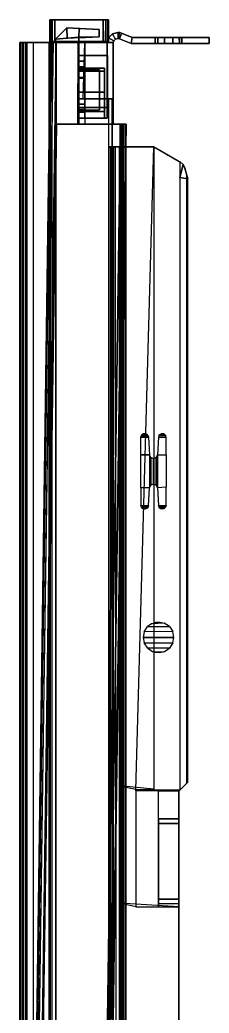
# Model space of a CAD drawing. Header units: inches. Extents: x 0 to 232, y 0 to 395.
# Drawn here: x 0 to 37.5, y 197.4 to 394.7 of the extents above; entities that cross this region are included whole.
import ezdxf

# ---------------------------------------------------------------- set-up
doc = ezdxf.new("R2010")
doc.units = ezdxf.units.IN
doc.header["$MEASUREMENT"] = 0
doc.layers.add('Layer1', color=4, linetype='CONTINUOUS')

msp = doc.modelspace()

# ---------------------------------------------------------------- linework, layer by layer
at = {"layer": 'Layer1'}
for p, q in [((11.5, 374, 327.95), (11.53, 390.2, 327.97)), ((11.5, 374, 192), (11.53, 390.2, 192.02)), ((11.53, 390.2, 327.97), (11.53, 390.2, 192.02)), ((11.53, 390.2, 327.97), (11.73, 390.2, 327.97)), ((11.53, 390.2, 192.02), (11.73, 390.2, 192.02)), ((11.5, 374, 327.95), (11.5, 374, 192)), ((11.5, 374, 327.95), (11.7, 374, 327.95)), ((11.5, 374, 192), (11.7, 374, 192))]:
    msp.add_line(p, q, dxfattribs=at)
for points in [[(17.06, 394.7, 327.8), (17.05, 394.7, 348.11), (16.55, 394.7, 348.24), (16.55, 394.7, 327.66)], [(17.05, 394.7, 348.11), (17.43, 394.7, 347.74), (17.44, 394.7, 328.17), (17.06, 394.7, 327.8)], [(17.06, 394.7, 327.8), (17.44, 394.7, 328.17), (17.43, 390.4, 328.15), (17.06, 390.4, 327.79)], [(6.05, 394.7, 347.57), (5.92, 394.7, 347.07), (5.92, 390.4, 347.07), (6.05, 390.4, 347.56)], [(5.92, 394.7, 328.83), (5.92, 390.4, 328.83), (5.92, 390.4, 347.07), (5.92, 394.7, 347.07)], [(5.92, 394.7, 328.83), (5.92, 390.4, 328.83), (5.92, 390.4, 347.07), (5.92, 394.7, 347.07)], [(5.92, 390.4, 328.83), (6.05, 390.4, 328.33), (6.05, 394.7, 328.34), (5.92, 394.7, 328.83)], [(6.05, 394.7, 347.57), (5.92, 394.7, 347.07), (5.92, 394.7, 328.83), (6.05, 394.7, 328.34)], [(6.41, 390.4, 347.93), (6.05, 390.4, 347.56), (6.05, 394.7, 347.57), (6.41, 394.7, 347.93)], [(6.05, 390.4, 328.33), (6.41, 390.4, 327.97), (6.41, 394.7, 327.97), (6.05, 394.7, 328.34)], [(6.41, 394.7, 327.97), (6.05, 394.7, 328.34), (6.05, 394.7, 347.57), (6.41, 394.7, 347.93)], [(6.9, 394.7, 348.07), (6.41, 394.7, 347.93), (6.41, 390.4, 347.93), (6.9, 390.4, 348.07)], [(6.41, 394.7, 327.97), (6.9, 394.7, 327.83), (6.9, 390.4, 327.83), (6.41, 390.4, 327.97)], [(6.41, 394.7, 347.93), (6.41, 394.7, 327.97), (6.9, 394.7, 327.83), (6.9, 394.7, 348.07)], [(16.55, 390.4, 348.24), (16.55, 394.7, 348.24), (6.9, 394.7, 348.07), (6.9, 390.4, 348.07)], [(16.55, 394.7, 327.66), (16.55, 390.4, 327.66), (6.9, 390.4, 327.83), (6.9, 394.7, 327.83)], [(16.55, 394.7, 348.24), (6.9, 394.7, 348.07), (6.9, 394.7, 327.83), (16.55, 394.7, 327.66)], [(11.7, 391.28, 186.2), (7.05, 390.86, 186.2), (9.29, 393.1, 186.2), (11.79, 392.97, 186.2)], [(7.05, 390.86, 186.2), (7.05, 390.86, 175.2), (9.29, 393.1, 175.2), (9.29, 393.1, 186.2)], [(9.37, 391.07, 175.2), (9.29, 393.1, 175.2), (7.05, 390.86, 175.2)], [(7.05, 390.86, 81.3), (9.29, 393.1, 81.3), (15.7, 392.77, 81.3), (15.72, 391.35, 81.3)], [(7.05, 390.86, 81.3), (7.05, 390.86, 70.3), (9.29, 393.1, 70.3), (9.29, 393.1, 81.3)], [(11.7, 391.28, 70.3), (11.79, 392.97, 70.3), (9.29, 393.1, 70.3), (7.05, 390.86, 70.29)], [(15.7, 392.77, 186.2), (9.29, 393.1, 186.2), (9.29, 393.1, 175.2), (15.7, 392.77, 175.2)], [(11.7, 391.28, 175.2), (11.79, 392.97, 175.2), (9.29, 393.1, 175.2), (9.37, 391.07, 175.2)], [(9.29, 393.1, 81.3), (9.29, 393.1, 70.3), (15.7, 392.77, 70.3), (15.7, 392.77, 81.3)], [(11.7, 391.28, 186.2), (11.79, 392.97, 186.2), (15.7, 392.77, 186.2), (15.7, 391.35, 186.2)], [(15.7, 392.77, 175.2), (15.7, 391.35, 175.2), (11.7, 391.28, 175.2), (11.79, 392.97, 175.2)], [(11.7, 391.28, 70.3), (11.79, 392.97, 70.3), (15.7, 392.77, 70.3), (15.72, 391.35, 70.3)], [(15.7, 391.35, 186.2), (15.7, 392.77, 186.2), (15.71, 392.76, 175.2), (15.7, 391.35, 175.2)], [(15.7, 392.77, 81.3), (15.72, 391.35, 81.3), (15.72, 391.35, 70.3), (15.7, 392.77, 70.3)], [(16.57, 390.4, 327.66), (17.06, 390.4, 327.79), (17.06, 394.7, 327.8), (16.55, 394.7, 327.66)], [(17.06, 390.4, 348.11), (16.55, 390.4, 348.24), (16.55, 394.7, 348.24), (17.05, 394.7, 348.11)], [(17.43, 394.7, 347.74), (17.05, 394.7, 348.11), (17.06, 390.4, 348.11), (17.43, 390.4, 347.75)], [(17.43, 390.4, 328.15), (17.57, 390.4, 328.66), (17.57, 394.7, 328.66), (17.44, 394.7, 328.17)], [(17.57, 394.7, 347.24), (17.43, 394.7, 347.74), (17.43, 390.4, 347.75), (17.57, 390.4, 347.24)], [(17.44, 394.7, 328.17), (17.57, 394.7, 328.66), (17.57, 394.7, 347.24), (17.43, 394.7, 347.74)], [(17.57, 390.4, 347.24), (17.57, 394.7, 347.24), (17.57, 394.7, 328.66), (17.57, 390.4, 328.66)], [(7.05, 390.2, 81.3), (6.99, 390.86, 81.3), (7.05, 390.86, 70.3), (7.05, 390.2, 70.3)], [(7.05, 390.2, 186.2), (7.05, 390.86, 186.2), (11.7, 391.28, 186.2), (11.7, 390.2, 186.2)], [(11.7, 390.2, 175.2), (11.7, 391.28, 175.2), (7.05, 390.86, 175.2), (7.05, 390.2, 175.2)], [(11.7, 391.28, 81.3), (7.05, 390.86, 81.3), (7.05, 390.2, 81.3), (11.7, 390.21, 81.22)], [(7.05, 390.2, 70.3), (11.7, 390.2, 70.3), (11.7, 391.28, 70.3), (7.05, 390.86, 70.3)], [(7.05, 390.86, 186.2), (7.05, 390.2, 186.2), (7.05, 390.2, 175.2), (7.05, 390.86, 175.2)], [(11.7, 391.28, 186.2), (15.7, 391.35, 186.2), (15.7, 391.35, 175.2), (11.7, 391.28, 175.2)], [(11.7, 391.12, 81.3), (15.7, 391.35, 81.3), (15.72, 391.35, 70.3), (11.7, 391.28, 70.3)], [(11.7, 391.28, 175.2), (11.7, 374, 175.2), (11.7, 374, 186.2), (11.7, 391.28, 186.2)], [(11.7, 391.28, 81.3), (11.7, 374, 79.95), (11.7, 374, 70.3), (11.7, 391.28, 70.3)], [(17.58, 391.15, 190), (17.3, 390.2, 190), (17.3, 390.19, 36.05), (17.58, 391.16, 36.05)], [(17.58, 391.15, 345.95), (17.3, 390.2, 345.95), (17.3, 390.19, 192), (17.58, 391.16, 192)], [(17.58, 391.15, 190), (17.3, 390.2, 190), (18.5, 390.2, 190), (18.62, 390.55, 190)], [(17.58, 391.15, 345.95), (17.3, 390.2, 345.95), (18.5, 390.2, 345.95), (18.62, 390.55, 345.95)], [(18.35, 391.92, 190), (17.58, 391.15, 190), (18.62, 390.55, 190), (18.95, 390.88, 190)], [(18.35, 391.92, 36.05), (17.58, 391.16, 36.05), (17.58, 391.15, 190), (18.35, 391.92, 190)], [(18.35, 391.92, 345.95), (17.58, 391.15, 345.95), (18.62, 390.55, 345.95), (18.95, 390.88, 345.95)], [(18.35, 391.92, 192), (17.58, 391.16, 192), (17.58, 391.15, 345.95), (18.35, 391.92, 345.95)], [(19.4, 391, 190), (18.95, 390.88, 190), (18.35, 391.92, 190), (19.4, 392.2, 190)], [(19.4, 392.2, 190), (18.35, 391.92, 190), (18.35, 391.92, 36.05), (19.4, 392.2, 36.05)], [(19.4, 391, 345.95), (18.95, 390.88, 345.95), (18.35, 391.92, 345.95), (19.4, 392.2, 345.95)], [(19.4, 392.2, 345.95), (18.35, 391.92, 345.95), (18.35, 391.92, 192), (19.4, 392.2, 192)], [(18.95, 390.88, 36.05), (18.62, 390.55, 36.05), (18.62, 390.55, 190), (18.95, 390.88, 190)], [(18.95, 390.88, 192), (18.62, 390.55, 192), (18.62, 390.55, 345.95), (18.95, 390.88, 345.95)], [(19.4, 391, 190), (18.95, 390.88, 190), (18.95, 390.88, 36.05), (19.4, 391, 36.05)], [(19.4, 391, 345.95), (18.95, 390.88, 345.95), (18.95, 390.88, 192), (19.4, 391, 192)], [(19.8, 392.16, 190), (19.4, 392.2, 190), (19.4, 391, 190), (19.57, 390.98, 190)], [(19.8, 392.16, 36.05), (19.4, 392.2, 36.05), (19.4, 392.2, 190), (19.8, 392.16, 190)], [(19.8, 392.16, 345.95), (19.4, 392.2, 345.95), (19.4, 391, 345.95), (19.57, 390.98, 345.95)], [(19.8, 392.16, 192), (19.4, 392.2, 192), (19.4, 392.2, 345.95), (19.8, 392.16, 345.95)], [(19.4, 391, 190), (19.4, 391, 36.05), (19.57, 390.98, 36.05), (19.57, 390.98, 190)], [(19.4, 391, 345.95), (19.4, 391, 192), (19.57, 390.98, 192), (19.57, 390.98, 345.95)], [(19.74, 390.93, 190), (19.57, 390.98, 190), (19.8, 392.16, 190), (20.19, 392.05, 190)], [(19.74, 390.93, 345.95), (19.57, 390.98, 345.95), (19.8, 392.16, 345.95), (20.19, 392.05, 345.95)], [(19.74, 390.93, 36.05), (19.57, 390.98, 36.05), (19.57, 390.98, 190), (19.74, 390.93, 190)], [(19.74, 390.93, 192), (19.57, 390.98, 192), (19.57, 390.98, 345.95), (19.74, 390.93, 345.95)], [(22.28, 391.2, 190), (20.19, 392.05, 190), (19.74, 390.93, 190), (22.05, 390, 190)], [(19.74, 390.93, 36.05), (20.19, 392.05, 36.05), (22.28, 391.2, 36.05), (22.05, 390, 36.05)], [(22.28, 391.2, 345.95), (20.19, 392.05, 345.95), (19.74, 390.93, 345.95), (22.05, 390, 345.95)], [(19.74, 390.93, 192), (20.19, 392.05, 192), (22.28, 391.2, 192), (22.05, 390, 192)], [(19.74, 390.93, 36.05), (22.05, 390, 36.05), (22.05, 390, 190), (19.74, 390.93, 190)], [(20.19, 392.05, 190), (19.8, 392.16, 190), (19.8, 392.16, 36.05), (20.19, 392.05, 36.05)], [(20.19, 392.05, 345.95), (19.8, 392.16, 345.95), (19.8, 392.16, 192), (20.19, 392.05, 192)], [(20.19, 392.05, 190), (22.28, 391.2, 190), (22.28, 391.2, 36.05), (20.19, 392.05, 36.05)], [(22.28, 391.2, 345.95), (20.19, 392.05, 345.95), (20.19, 392.05, 192), (22.29, 391.2, 192)], [(22.28, 391.2, 36.05), (22.05, 390, 36.05), (37.54, 390, 36.05), (37.54, 391.2, 36.05)], [(22.28, 391.2, 190), (22.05, 390, 190), (37.54, 390, 190), (37.54, 391.2, 190)], [(22.28, 391.2, 192), (22.05, 390, 192), (37.54, 390, 192), (37.54, 391.2, 192)], [(22.28, 391.2, 345.95), (22.05, 390, 345.95), (37.54, 390, 345.95), (37.54, 391.2, 345.95)], [(37.54, 391.2, 190), (22.28, 391.2, 190), (22.28, 391.2, 36.05), (37.54, 391.2, 36.05)], [(37.54, 391.2, 345.95), (22.28, 391.2, 345.95), (22.28, 391.2, 192), (37.54, 391.2, 192)], [(27.35, 391.2, 51.35), (26.85, 391.2, 52.9), (26.85, 390, 52.9), (27.37, 390.04, 51.33)], [(26.85, 391.2, 52.9), (26.85, 391.2, 55.1), (26.85, 390, 55.1), (26.85, 390, 52.9)], [(26.85, 391.2, 55.1), (27.36, 391.2, 56.67), (27.36, 390, 56.66), (26.85, 390, 55.1)], [(27.35, 391.2, 83.35), (26.85, 391.2, 84.9), (26.85, 390, 84.9), (27.37, 390.04, 83.33)], [(26.85, 391.2, 84.9), (26.85, 391.2, 87.1), (26.85, 390, 87.1), (26.85, 390, 84.9)], [(26.85, 391.2, 87.1), (27.36, 391.2, 88.67), (27.36, 390, 88.66), (26.85, 390, 87.1)], [(27.35, 391.2, 147.35), (26.85, 391.2, 148.9), (26.85, 390, 148.9), (27.37, 390.04, 147.33)], [(26.85, 391.2, 148.9), (26.85, 391.2, 151.1), (26.85, 390, 151.1), (26.85, 390, 148.9)], [(26.85, 391.2, 151.1), (27.36, 391.2, 152.67), (27.36, 390, 152.66), (26.85, 390, 151.1)], [(27.35, 391.2, 179.35), (26.85, 391.2, 180.9), (26.85, 390, 180.9), (27.37, 390.04, 179.33)], [(26.85, 391.2, 180.9), (26.85, 391.2, 183.1), (26.85, 390, 183.1), (26.85, 390, 180.9)], [(26.85, 391.2, 183.1), (27.36, 391.2, 184.67), (27.36, 390, 184.66), (26.85, 390, 183.1)], [(27.35, 391.2, 207.3), (26.85, 391.2, 208.85), (26.85, 390, 208.85), (27.37, 390.04, 207.28)], [(26.85, 391.2, 208.85), (26.85, 391.2, 211.05), (26.85, 390, 211.05), (26.85, 390, 208.85)], [(26.85, 391.2, 211.05), (27.36, 391.2, 212.62), (27.36, 390, 212.61), (26.85, 390, 211.05)], [(27.35, 391.2, 239.3), (26.85, 391.2, 240.85), (26.85, 390, 240.85), (27.37, 390.04, 239.28)], [(26.85, 391.2, 240.85), (26.85, 391.2, 243.05), (26.85, 390, 243.05), (26.85, 390, 240.85)], [(26.85, 391.2, 243.05), (27.36, 391.2, 244.62), (27.36, 390, 244.61), (26.85, 390, 243.05)], [(27.35, 391.2, 303.3), (26.85, 391.2, 304.85), (26.85, 390, 304.85), (27.37, 390.04, 303.28)], [(26.85, 391.2, 304.85), (26.85, 391.2, 307.05), (26.85, 390, 307.05), (26.85, 390, 304.85)], [(26.85, 391.2, 307.05), (27.36, 391.2, 308.62), (27.36, 390, 308.61), (26.85, 390, 307.05)], [(27.35, 391.2, 335.3), (26.85, 391.2, 336.85), (26.85, 390, 336.85), (27.37, 390.04, 335.28)], [(26.85, 391.2, 336.85), (26.85, 391.2, 339.05), (26.85, 390, 339.05), (26.85, 390, 336.85)], [(26.85, 391.2, 339.05), (27.36, 391.2, 340.62), (27.36, 390, 340.61), (26.85, 390, 339.05)], [(28.68, 391.2, 50.38), (27.35, 391.2, 51.35), (27.37, 390, 51.33), (28.69, 390, 50.38)], [(28.68, 391.2, 82.38), (27.35, 391.2, 83.35), (27.37, 390, 83.33), (28.69, 390, 82.38)], [(28.68, 391.2, 146.38), (27.35, 391.2, 147.35), (27.37, 390, 147.33), (28.69, 390, 146.38)], [(28.68, 391.2, 178.38), (27.35, 391.2, 179.35), (27.37, 390, 179.33), (28.69, 390, 178.38)], [(28.68, 391.2, 206.33), (27.35, 391.2, 207.3), (27.37, 390, 207.28), (28.69, 390, 206.33)], [(28.68, 391.2, 238.33), (27.35, 391.2, 239.3), (27.37, 390, 239.28), (28.69, 390, 238.33)], [(28.68, 391.2, 302.33), (27.35, 391.2, 303.3), (27.37, 390, 303.28), (28.69, 390, 302.33)], [(28.68, 391.2, 334.33), (27.35, 391.2, 335.3), (27.37, 390, 335.28), (28.69, 390, 334.33)], [(27.36, 390.01, 56.66), (28.67, 390, 57.62), (28.68, 391.2, 57.62), (27.36, 391.2, 56.67)], [(27.36, 390.01, 88.66), (28.67, 390, 89.62), (28.68, 391.2, 89.62), (27.36, 391.2, 88.67)], [(27.36, 390.01, 152.66), (28.67, 390, 153.62), (28.68, 391.2, 153.62), (27.36, 391.2, 152.67)], [(27.36, 390.01, 184.66), (28.67, 390, 185.62), (28.68, 391.2, 185.62), (27.36, 391.2, 184.67)], [(27.36, 390.01, 212.61), (28.67, 390, 213.57), (28.68, 391.2, 213.57), (27.36, 391.2, 212.62)], [(27.36, 390.01, 244.61), (28.67, 390, 245.57), (28.68, 391.2, 245.57), (27.36, 391.2, 244.62)], [(27.36, 390.01, 308.61), (28.67, 390, 309.57), (28.68, 391.2, 309.57), (27.36, 391.2, 308.62)], [(27.36, 390.01, 340.61), (28.67, 390, 341.57), (28.68, 391.2, 341.57), (27.36, 391.2, 340.62)], [(28.67, 390, 57.62), (30.32, 390, 57.62), (30.33, 391.2, 57.62), (28.68, 391.2, 57.62)], [(28.67, 390, 89.62), (30.32, 390, 89.62), (30.33, 391.2, 89.62), (28.68, 391.2, 89.62)], [(28.67, 390, 153.62), (30.32, 390, 153.62), (30.33, 391.2, 153.62), (28.68, 391.2, 153.62)], [(28.67, 390, 185.62), (30.32, 390, 185.62), (30.33, 391.2, 185.62), (28.68, 391.2, 185.62)], [(28.67, 390, 213.57), (30.32, 390, 213.57), (30.33, 391.2, 213.57), (28.68, 391.2, 213.57)], [(28.67, 390, 245.57), (30.32, 390, 245.57), (30.33, 391.2, 245.57), (28.68, 391.2, 245.57)], [(28.67, 390, 309.57), (30.32, 390, 309.57), (30.33, 391.2, 309.57), (28.68, 391.2, 309.57)], [(28.67, 390, 341.57), (30.32, 390, 341.57), (30.33, 391.2, 341.57), (28.68, 391.2, 341.57)], [(28.68, 391.2, 50.38), (28.69, 390, 50.38), (30.32, 390, 50.38), (30.31, 391.2, 50.38)], [(28.68, 391.2, 82.38), (28.69, 390, 82.38), (30.32, 390, 82.38), (30.31, 391.2, 82.38)], [(28.68, 391.2, 146.38), (28.69, 390, 146.38), (30.32, 390, 146.38), (30.31, 391.2, 146.38)], [(28.68, 391.2, 178.38), (28.69, 390, 178.38), (30.32, 390, 178.38), (30.31, 391.2, 178.38)], [(28.68, 391.2, 206.33), (28.69, 390, 206.33), (30.32, 390, 206.33), (30.31, 391.2, 206.33)], [(28.68, 391.2, 238.33), (28.69, 390, 238.33), (30.32, 390, 238.33), (30.31, 391.2, 238.33)], [(28.68, 391.2, 302.33), (28.69, 390, 302.33), (30.32, 390, 302.33), (30.31, 391.2, 302.33)], [(28.68, 391.2, 334.33), (28.69, 390, 334.33), (30.32, 390, 334.33), (30.31, 391.2, 334.33)], [(31.63, 391.2, 51.33), (30.31, 391.2, 50.38), (30.32, 390, 50.38), (31.64, 390, 51.33)], [(31.63, 391.2, 83.33), (30.31, 391.2, 82.38), (30.32, 390, 82.38), (31.64, 390, 83.33)], [(31.63, 391.2, 147.33), (30.31, 391.2, 146.38), (30.32, 390, 146.38), (31.64, 390, 147.33)], [(31.63, 391.2, 179.33), (30.31, 391.2, 178.38), (30.32, 390, 178.38), (31.64, 390, 179.33)], [(31.63, 391.2, 207.28), (30.31, 391.2, 206.33), (30.32, 390, 206.33), (31.64, 390, 207.28)], [(31.63, 391.2, 239.28), (30.31, 391.2, 238.33), (30.32, 390, 238.33), (31.64, 390, 239.28)], [(31.63, 391.2, 303.28), (30.31, 391.2, 302.33), (30.32, 390, 302.33), (31.64, 390, 303.28)], [(31.63, 391.2, 335.28), (30.31, 391.2, 334.33), (30.32, 390, 334.33), (31.64, 390, 335.28)], [(31.64, 391.2, 56.67), (30.33, 391.2, 57.62), (30.32, 390, 57.62), (31.65, 390, 56.65)], [(31.64, 391.2, 88.67), (30.33, 391.2, 89.62), (30.32, 390, 89.62), (31.65, 390, 88.65)], [(31.64, 391.2, 152.67), (30.33, 391.2, 153.62), (30.32, 390, 153.62), (31.65, 390, 152.65)], [(31.64, 391.2, 184.67), (30.33, 391.2, 185.62), (30.32, 390, 185.62), (31.65, 390, 184.65)], [(31.64, 391.2, 212.62), (30.33, 391.2, 213.57), (30.32, 390, 213.57), (31.65, 390, 212.6)], [(31.64, 391.2, 244.62), (30.33, 391.2, 245.57), (30.32, 390, 245.57), (31.65, 390, 244.6)], [(31.64, 391.2, 308.62), (30.33, 391.2, 309.57), (30.32, 390, 309.57), (31.65, 390, 308.6)], [(31.64, 391.2, 340.62), (30.33, 391.2, 341.57), (30.32, 390, 341.57), (31.65, 390, 340.6)], [(31.63, 391.2, 51.33), (32.15, 391.2, 52.9), (32.15, 390, 52.9), (31.64, 390, 51.33)], [(31.63, 391.2, 83.33), (32.15, 391.2, 84.9), (32.15, 390, 84.9), (31.64, 390, 83.33)], [(31.63, 391.2, 147.33), (32.15, 391.2, 148.9), (32.15, 390, 148.9), (31.64, 390, 147.33)], [(31.63, 391.2, 179.33), (32.15, 391.2, 180.9), (32.15, 390, 180.9), (31.64, 390, 179.33)], [(31.63, 391.2, 207.28), (32.15, 391.2, 208.85), (32.15, 390, 208.85), (31.64, 390, 207.28)], [(31.63, 391.2, 239.28), (32.15, 391.2, 240.85), (32.15, 390, 240.85), (31.64, 390, 239.28)], [(31.63, 391.2, 303.28), (32.15, 391.2, 304.85), (32.15, 390, 304.85), (31.64, 390, 303.28)], [(31.63, 391.2, 335.28), (32.15, 391.2, 336.85), (32.15, 390, 336.85), (31.64, 390, 335.28)], [(32.15, 391.2, 55.1), (31.64, 391.2, 56.67), (31.65, 390, 56.65), (32.15, 390, 55.1)], [(32.15, 391.2, 87.1), (31.64, 391.2, 88.67), (31.65, 390, 88.65), (32.15, 390, 87.1)], [(32.15, 391.2, 151.1), (31.64, 391.2, 152.67), (31.65, 390, 152.65), (32.15, 390, 151.1)], [(32.15, 391.2, 183.1), (31.64, 391.2, 184.67), (31.65, 390, 184.65), (32.15, 390, 183.1)], [(32.15, 391.2, 211.05), (31.64, 391.2, 212.62), (31.65, 390, 212.6), (32.15, 390, 211.05)], [(32.15, 391.2, 243.05), (31.64, 391.2, 244.62), (31.65, 390, 244.6), (32.15, 390, 243.05)], [(32.15, 391.2, 307.05), (31.64, 391.2, 308.62), (31.65, 390, 308.6), (32.15, 390, 307.05)], [(32.15, 391.2, 339.05), (31.64, 391.2, 340.62), (31.65, 390, 340.6), (32.15, 390, 339.05)], [(32.15, 391.2, 52.9), (32.15, 391.2, 55.1), (32.15, 390, 55.1), (32.15, 390, 52.9)], [(32.15, 391.2, 84.9), (32.15, 391.2, 87.1), (32.15, 390, 87.1), (32.15, 390, 84.9)], [(32.15, 391.2, 148.9), (32.15, 391.2, 151.1), (32.15, 390, 151.1), (32.15, 390, 148.9)], [(32.15, 391.2, 180.9), (32.15, 391.2, 183.1), (32.15, 390, 183.1), (32.15, 390, 180.9)], [(32.15, 391.2, 208.85), (32.15, 391.2, 211.05), (32.15, 390, 211.05), (32.15, 390, 208.85)], [(32.15, 391.2, 240.85), (32.15, 391.2, 243.05), (32.15, 390, 243.05), (32.15, 390, 240.85)], [(32.15, 391.2, 304.85), (32.15, 391.2, 307.05), (32.15, 390, 307.05), (32.15, 390, 304.85)], [(32.15, 391.2, 336.85), (32.15, 391.2, 339.05), (32.15, 390, 339.05), (32.15, 390, 336.85)], [(37.54, 391.2, 36.05), (37.54, 390, 36.05), (37.54, 390, 190), (37.54, 391.2, 190)], [(37.54, 391.2, 192), (37.54, 390, 192), (37.54, 390, 345.95), (37.54, 391.2, 345.95)], [(2.7, 390.2, 6.95), (0, 390.2, 6.95), (0.64, 390.2, 34.67), (2.7, 390.2, 34.69)], [(1.35, 390.2, 6.95), (1.3, 390.2, 0.65), (0, 390.2, 0.65), (0, 390.2, 6.95)], [(1.3, 390.2, 0.65), (1.12, 390.2, 0.2), (0.19, 390.2, 0.19), (0, 390.2, 0.65)], [(0, 390.2, 6.95), (0, 390.2, 0.65), (0, 0, 0.65), (0, 0, 6.95)], [(0, 0, 0.65), (0.18, 0, 0.21), (0.19, 390.2, 0.19), (0, 390.2, 0.65)], [(0.19, 390.2, 0.19), (0.44, 390.2, 0.03), (0.5, 0, 0.02), (0.18, 0, 0.21)], [(1.12, 390.2, 0.2), (0.8, 390.2, 0.02), (0.44, 390.2, 0.03), (0.19, 390.2, 0.19)], [(0.5, 0, 0.02), (0.87, 0, 0.04), (0.8, 390.2, 0.02), (0.44, 390.2, 0.03)], [(11.7, 390.2, 34.8), (0.64, 390.2, 34.67), (1.87, 390.2, 70.64), (11.7, 390.2, 70.3)], [(0.64, 390.2, 34.67), (5.84, 390.2, 186.2), (5.84, 0, 186.2), (0.64, 0, 34.87)], [(0.82, 0, 347.4), (0.67, 0, 346.85), (6.07, 390.4, 346.85), (6.22, 390.4, 347.4)], [(6.07, 390.4, 346.85), (6.07, 390.4, 329.05), (0.67, 0, 329.05), (0.67, 0, 346.85)], [(6.21, 390.4, 328.5), (6.07, 390.4, 329.05), (0.67, 0, 329.05), (0.82, 0, 328.51)], [(0.8, 390.2, 0.02), (1.12, 390.2, 0.2), (1.11, 0, 0.19), (0.87, 0, 0.04)], [(6.61, 390.4, 347.8), (6.22, 390.4, 347.4), (0.82, 0, 347.4), (1.18, 0, 347.78)], [(1.01, 0, 328.25), (0.82, 0, 328.51), (6.21, 390.4, 328.5), (6.61, 390.4, 328.1)], [(7.17, 390.4, 327.95), (6.61, 390.4, 328.1), (1.01, 0, 328.25), (1.77, 0, 327.95)], [(1.11, 0, 0.19), (1.3, 0, 0.65), (1.3, 390.2, 0.65), (1.12, 390.2, 0.2)], [(1.77, 0, 347.95), (1.18, 0, 347.78), (6.61, 390.4, 347.8), (7.17, 390.4, 347.95)], [(1.35, 390.2, 6.95), (1.3, 390.2, 0.64), (1.3, 0, 0.64), (1.3, 0, 6.95)], [(1.3, 0, 6.95), (2.7, 0, 6.95), (2.7, 390.2, 6.95), (1.35, 390.2, 6.95)], [(11.7, 390.2, 70.3), (1.87, 390.2, 70.64), (2.24, 390.2, 81.3), (11.7, 390.2, 81.3)], [(5.46, 390.2, 175.19), (11.7, 390.2, 175.2), (11.7, 390.2, 81.3), (2.24, 390.2, 81.3)], [(11.7, 390.2, 175.2), (5.46, 390.2, 175.19), (5.84, 390.2, 186.2), (7.05, 390.2, 186.2)], [(6, 390.2, 190.94), (11.7, 390.2, 190.94), (11.7, 390.2, 186.2), (5.84, 390.2, 186.2)], [(6, 0, 190.94), (5.84, 0, 186.2), (5.84, 390.2, 186.2), (6, 390.2, 190.94)], [(6.05, 390.4, 347.56), (5.92, 390.4, 347.07), (6.07, 390.4, 346.85), (6.22, 390.4, 347.4)], [(5.92, 390.4, 328.83), (6.07, 390.4, 329.05), (6.07, 390.4, 346.85), (5.92, 390.4, 347.07)], [(5.92, 390.4, 328.83), (6.05, 390.4, 328.33), (6.21, 390.4, 328.5), (6.07, 390.4, 329.05)], [(6.34, 0, 191.69), (6, 0, 190.94), (6, 390.2, 190.94), (6.34, 390.2, 191.69)], [(6, 390.2, 190.94), (11.7, 390.2, 190.94), (11.7, 390.2, 191.73), (6.34, 390.2, 191.69)], [(6.41, 390.4, 347.93), (6.05, 390.4, 347.56), (6.22, 390.4, 347.4), (6.61, 390.4, 347.8)], [(6.05, 390.4, 328.33), (6.41, 390.4, 327.97), (6.61, 390.4, 328.1), (6.21, 390.4, 328.5)], [(7.1, 390.2, 192), (6.34, 390.2, 191.69), (6.34, 0, 191.69), (7.1, 0, 192)], [(6.34, 390.2, 191.69), (7.1, 390.2, 192), (11.7, 390.2, 192), (11.7, 390.2, 191.73)], [(6.9, 390.4, 348.07), (6.41, 390.4, 347.93), (6.61, 390.4, 347.8), (7.17, 390.4, 347.95)], [(6.41, 390.4, 327.97), (6.9, 390.4, 327.83), (7.17, 390.4, 327.95), (6.61, 390.4, 328.1)], [(11.67, 390.4, 347.95), (11.67, 390.4, 348.15), (6.9, 390.4, 348.07), (7.17, 390.4, 347.95)], [(11.67, 390.4, 327.75), (11.67, 390.4, 327.95), (7.17, 390.4, 327.95), (6.9, 390.4, 327.83)], [(11.7, 374, 192), (7.1, 374, 192), (7.1, 390.2, 192), (11.7, 390.2, 192)], [(11.67, 390.4, 347.95), (7.17, 390.4, 347.95), (7.17, 374, 347.95), (11.67, 374, 347.95)], [(7.17, 374, 327.95), (11.67, 374, 327.95), (11.67, 390.4, 327.95), (7.17, 390.4, 327.95)], [(11.73, 390.2, 327.97), (11.53, 390.2, 327.97), (11.5, 374, 327.95), (11.7, 374, 327.95)], [(11.53, 390.2, 327.97), (11.5, 374, 327.95), (11.5, 374, 192), (11.53, 390.2, 192.02)], [(11.53, 390.2, 192.02), (11.73, 390.2, 192.02), (11.73, 390.2, 327.97), (11.53, 390.2, 327.97)], [(11.67, 390.4, 348.15), (16.55, 390.4, 348.24), (17.06, 390.4, 348.11), (11.67, 390.4, 347.95)], [(17.06, 390.4, 348.11), (11.67, 390.4, 347.95), (11.67, 390.4, 347.24), (17.57, 390.4, 347.24)], [(11.67, 390.4, 347.24), (16.57, 390.4, 347.24), (16.57, 390.4, 327.66), (11.67, 390.4, 327.75)], [(11.67, 374, 330.9), (11.7, 374, 327.95), (11.7, 390.4, 327.95), (11.7, 390.39, 330.91)], [(11.7, 390.4, 347.95), (11.7, 374, 347.95), (11.7, 373.97, 341.79), (11.67, 390.4, 341.79)], [(11.7, 387.61, 330.91), (11.7, 390.39, 330.91), (11.67, 390.4, 341.79), (11.7, 387.61, 341.79)], [(11.7, 390.21, 81.22), (11.7, 374, 79.95), (11.7, 374, 175.2), (11.7, 390.2, 175.2)], [(11.7, 390.2, 186.2), (11.7, 374, 186.2), (11.7, 374, 192), (11.7, 390.2, 192)], [(11.7, 379, 35.5), (11.7, 390.2, 35.5), (11.7, 390.2, 34.8), (11.7, 379, 34.8)], [(11.7, 374, 35.5), (11.7, 390.2, 35.5), (11.7, 390.2, 70.3), (11.7, 374, 70.3)], [(11.7, 374, 192), (18.5, 374, 192), (18.5, 390.2, 192), (11.7, 390.2, 192)], [(17.3, 390.2, 192), (17.3, 390.2, 190.8), (11.7, 390.2, 190.8), (11.7, 390.2, 192)], [(11.7, 390.2, 192), (11.7, 390.2, 190.8), (11.7, 374, 190.8), (11.7, 374, 192)], [(11.7, 390.2, 190.7), (12.9, 390.2, 190.7), (12.9, 390.2, 36.05), (11.7, 390.2, 36.05)], [(11.7, 374, 36.05), (11.7, 390.2, 36.05), (12.9, 390.2, 36.05), (12.9, 374, 36.05)], [(11.7, 375.2, 190.7), (12.9, 375.2, 190.7), (12.9, 390.2, 190.7), (11.7, 390.2, 190.7)], [(17.3, 375.2, 190.8), (17.3, 390.2, 190.8), (11.7, 390.2, 190.8), (11.7, 375.2, 190.8)], [(11.7, 374, 347.95), (18.5, 374, 347.95), (18.5, 390.2, 347.95), (11.7, 390.2, 347.95)], [(17.3, 390.2, 347.95), (17.3, 390.2, 346.75), (11.7, 390.2, 346.75), (11.7, 390.2, 347.95)], [(11.7, 390.2, 347.95), (11.7, 390.2, 346.75), (11.7, 374, 346.75), (11.7, 374, 347.95)], [(11.7, 390.2, 346.65), (12.9, 390.2, 346.65), (12.9, 390.2, 192), (11.7, 390.2, 192)], [(11.7, 374, 192), (11.7, 390.2, 192), (12.9, 390.2, 192), (12.9, 374, 192)], [(11.7, 375.2, 346.65), (12.9, 375.2, 346.65), (12.9, 390.2, 346.65), (11.7, 390.2, 346.65)], [(17.3, 375.2, 346.75), (17.3, 390.2, 346.75), (11.7, 390.2, 346.75), (11.7, 375.2, 346.75)], [(11.7, 374, 192.02), (11.7, 390.2, 192), (11.7, 390.2, 327.95), (11.7, 374, 327.95)], [(11.7, 390.17, 327.95), (17.3, 390.2, 327.95), (17.3, 390.19, 192), (12.9, 390.19, 192)], [(12.52, 379, 34.8), (12.9, 390.2, 36.05), (17.3, 390.19, 36.05), (17.3, 379, 34.8)], [(12.9, 390.2, 36.05), (17.3, 390.2, 36.05), (17.3, 390.2, 190.8), (12.9, 390.15, 190.7)], [(16.57, 390.4, 328.66), (17.57, 390.4, 328.66), (17.57, 390.4, 347.24), (16.57, 390.4, 347.24)], [(16.57, 390.4, 328.18), (17.43, 390.4, 328.15), (17.57, 390.4, 328.66), (16.57, 390.4, 328.66)], [(16.57, 390.4, 327.79), (17.06, 390.4, 327.79), (17.43, 390.4, 328.15), (16.57, 390.4, 328.18)], [(16.57, 390.4, 327.66), (16.57, 390.4, 327.66), (17.06, 390.4, 327.79), (16.57, 390.4, 327.79)], [(17.57, 390.4, 347.24), (17.57, 390.4, 347.24), (17.43, 390.4, 347.75), (17.06, 390.4, 348.11)], [(18.5, 390.2, 192), (18.5, 390.2, 190), (17.3, 390.2, 190), (17.3, 390.2, 192)], [(17.3, 390.1, 36.05), (17.3, 390.19, 36.05), (17.3, 390.2, 190.8), (17.3, 390.1, 190.8)], [(18.5, 390.2, 347.95), (18.5, 390.2, 345.95), (17.3, 390.2, 345.95), (17.3, 390.2, 347.95)], [(17.3, 390.1, 192), (17.3, 390.19, 192), (17.3, 390.2, 346.75), (17.3, 390.1, 346.75)], [(17.3, 375.2, 36.05), (17.3, 390.1, 36.05), (17.3, 390.1, 190.8), (17.3, 375.2, 190.8)], [(17.3, 375.2, 192), (17.3, 390.1, 192), (17.3, 390.1, 346.75), (17.3, 375.2, 346.75)], [(18.62, 390.55, 190), (18.5, 390.2, 190), (18.5, 390.19, 36.05), (18.62, 390.55, 36.05)], [(18.62, 390.55, 345.95), (18.5, 390.2, 345.95), (18.5, 390.19, 192), (18.62, 390.55, 192)], [(18.5, 390.1, 190), (18.5, 390.1, 192), (18.5, 390.2, 192), (18.5, 390.2, 190)], [(18.5, 390.19, 36.05), (18.5, 390.1, 36.05), (18.5, 390.1, 190), (18.5, 390.2, 190)], [(18.5, 390.1, 345.95), (18.5, 390.1, 347.95), (18.5, 390.2, 347.95), (18.5, 390.2, 345.95)], [(18.5, 390.19, 192), (18.5, 390.1, 192), (18.5, 390.1, 345.95), (18.5, 390.2, 345.95)], [(18.5, 390.1, 36.05), (18.5, 374, 36.05), (18.5, 374, 192), (18.5, 390.1, 192)], [(18.5, 390.1, 192), (18.5, 374, 192), (18.5, 374, 347.95), (18.5, 390.1, 347.95)], [(22.05, 390, 36.05), (37.54, 390, 36.05), (37.54, 390, 190), (22.05, 390, 190)], [(22.05, 390, 192), (37.54, 390, 192), (37.54, 390, 345.95), (22.05, 390, 345.95)], [(17.37, 377.3, 341.79), (17.37, 387.61, 341.79), (11.67, 387.61, 341.79), (11.67, 377.3, 341.79)], [(11.7, 387.61, 330.91), (17.37, 387.61, 330.91), (17.37, 387.61, 341.79), (11.67, 387.61, 341.79)], [(17.37, 377.3, 330.91), (11.7, 377.3, 330.91), (11.7, 387.61, 330.89), (17.37, 387.61, 330.91)], [(17.37, 377.3, 341.79), (17.4, 377.3, 330.91), (17.4, 387.61, 330.91), (17.37, 387.61, 341.79)], [(11.7, 383.24, 62.42), (12.9, 383.24, 62.42), (12.9, 386.5, 60.15), (11.7, 386.5, 60.15)], [(11.7, 386.5, 57.12), (12.9, 386.5, 57.12), (12.9, 386.5, 60.15), (11.7, 386.5, 60.15)], [(11.7, 376.9, 57.12), (12.9, 376.9, 57.12), (12.9, 386.5, 57.12), (11.7, 386.5, 57.12)], [(11.7, 383.24, 218.37), (12.9, 383.24, 218.37), (12.9, 386.5, 216.1), (11.7, 386.5, 216.1)], [(11.7, 386.5, 213.07), (12.9, 386.5, 213.07), (12.9, 386.5, 216.1), (11.7, 386.5, 216.1)], [(11.7, 376.9, 213.07), (12.9, 376.9, 213.07), (12.9, 386.5, 213.07), (11.7, 386.5, 213.07)], [(11.7, 385.4, 186), (11.7, 385.4, 174.8), (11.7, 376.9, 174.8), (11.7, 376.9, 186)], [(12.9, 385.4, 186), (11.7, 385.4, 186), (11.7, 376.9, 186), (12.9, 376.9, 186)], [(12.9, 385.4, 186), (12.9, 385.4, 174.8), (11.7, 385.4, 174.8), (11.7, 385.4, 186)], [(11.7, 376.9, 174.8), (12.9, 376.9, 174.8), (12.9, 385.4, 174.8), (11.7, 385.4, 174.8)], [(11.7, 385.4, 151.2), (11.7, 385.4, 140), (11.7, 376.9, 140), (11.7, 376.9, 151.2)], [(11.7, 376.9, 151.2), (12.9, 376.9, 151.2), (12.9, 385.4, 151.2), (11.7, 385.4, 151.2)], [(11.7, 385.4, 151.2), (12.9, 385.4, 151.2), (12.9, 385.4, 140), (11.7, 385.4, 140)], [(11.7, 376.9, 140), (12.9, 376.9, 140), (12.9, 385.4, 140), (11.7, 385.4, 140)], [(11.7, 376.9, 123), (11.7, 385.4, 123), (11.7, 385.4, 111.8), (11.7, 376.9, 111.8)], [(11.7, 376.9, 123), (12.9, 376.9, 123), (12.9, 385.4, 123), (11.7, 385.4, 123)], [(11.7, 376.9, 111.8), (12.9, 376.9, 111.8), (12.9, 385.4, 111.8), (11.7, 385.4, 111.8)], [(11.7, 385.4, 123), (12.9, 385.4, 123), (12.9, 385.4, 111.8), (11.7, 385.4, 111.8)], [(12.9, 377.96, 81.1), (12.9, 385.4, 81.1), (11.7, 385.4, 81.1), (11.7, 377.96, 81.1)], [(12.9, 385.4, 81.1), (12.9, 385.4, 69.9), (11.7, 385.4, 69.9), (11.7, 385.4, 81.1)], [(11.7, 377.96, 69.9), (12.9, 377.96, 69.9), (12.9, 385.4, 69.9), (11.7, 385.4, 69.9)], [(12.9, 377.96, 51.85), (12.9, 385.4, 51.85), (11.7, 385.4, 51.85), (11.7, 377.96, 51.85)], [(11.7, 385.4, 51.85), (12.9, 385.4, 51.85), (12.9, 385.4, 40.65), (11.7, 385.4, 40.65)], [(12.9, 385.4, 40.65), (11.7, 385.4, 40.65), (11.7, 377.96, 40.65), (12.9, 377.96, 40.65)], [(11.7, 385.4, 341.95), (11.7, 385.4, 330.75), (11.7, 376.9, 330.75), (11.7, 376.9, 341.95)], [(12.9, 385.4, 341.95), (11.7, 385.4, 341.95), (11.7, 376.9, 341.95), (12.9, 376.9, 341.95)], [(12.9, 385.4, 341.95), (12.9, 385.4, 330.75), (11.7, 385.4, 330.75), (11.7, 385.4, 341.95)], [(11.7, 376.9, 330.75), (12.9, 376.9, 330.75), (12.9, 385.4, 330.75), (11.7, 385.4, 330.75)], [(11.7, 385.4, 307.15), (11.7, 385.4, 295.95), (11.7, 376.9, 295.95), (11.7, 376.9, 307.15)], [(11.7, 376.9, 307.15), (12.9, 376.9, 307.15), (12.9, 385.4, 307.15), (11.7, 385.4, 307.15)], [(11.7, 385.4, 307.15), (12.9, 385.4, 307.15), (12.9, 385.4, 295.95), (11.7, 385.4, 295.95)], [(11.7, 376.9, 295.95), (12.9, 376.9, 295.95), (12.9, 385.4, 295.95), (11.7, 385.4, 295.95)], [(11.7, 376.9, 278.95), (11.7, 385.4, 278.95), (11.7, 385.4, 267.75), (11.7, 376.9, 267.75)], [(11.7, 376.9, 278.95), (12.9, 376.9, 278.95), (12.9, 385.4, 278.95), (11.7, 385.4, 278.95)], [(11.7, 376.9, 267.75), (12.9, 376.9, 267.75), (12.9, 385.4, 267.75), (11.7, 385.4, 267.75)], [(11.7, 385.4, 278.95), (12.9, 385.4, 278.95), (12.9, 385.4, 267.75), (11.7, 385.4, 267.75)], [(12.9, 377.96, 237.05), (12.9, 385.4, 237.05), (11.7, 385.4, 237.05), (11.7, 377.96, 237.05)], [(12.9, 385.4, 237.05), (12.9, 385.4, 225.85), (11.7, 385.4, 225.85), (11.7, 385.4, 237.05)], [(11.7, 377.96, 225.85), (12.9, 377.96, 225.85), (12.9, 385.4, 225.85), (11.7, 385.4, 225.85)], [(12.9, 377.96, 207.8), (12.9, 385.4, 207.8), (11.7, 385.4, 207.8), (11.7, 377.96, 207.8)], [(11.7, 385.4, 207.8), (12.9, 385.4, 207.8), (12.9, 385.4, 196.6), (11.7, 385.4, 196.6)], [(12.9, 385.4, 196.6), (11.7, 385.4, 196.6), (11.7, 377.96, 196.6), (12.9, 377.96, 196.6)], [(11.7, 380.36, 187.18), (11.7, 385.1, 185.36), (16.8, 385.1, 185.36), (16.8, 380.36, 187.18)], [(11.7, 385.1, 185.36), (11.7, 385.1, 175.78), (16.8, 385.1, 175.78), (16.8, 385.1, 185.36)], [(11.7, 385.1, 175.78), (11.7, 380.36, 173.96), (16.8, 380.36, 173.96), (16.8, 385.1, 175.78)], [(11.7, 380.36, 53.03), (11.7, 385.1, 51.21), (16.8, 385.1, 51.21), (16.8, 380.36, 53.03)], [(11.7, 385.1, 51.21), (11.7, 385.1, 41.63), (16.8, 385.1, 41.63), (16.8, 385.1, 51.21)], [(11.7, 385.1, 41.63), (11.7, 380.36, 39.81), (16.8, 380.36, 39.81), (16.8, 385.1, 41.63)], [(12.9, 376.9, 186), (12.9, 385.4, 186), (12.9, 385.4, 174.8), (12.9, 376.9, 174.8)], [(12.9, 376.9, 151.2), (12.9, 385.4, 151.2), (12.9, 385.4, 140), (12.9, 376.9, 140)], [(12.9, 385.4, 111.8), (12.9, 376.9, 111.8), (12.9, 376.9, 123), (12.9, 385.4, 123)], [(12.9, 376.9, 341.95), (12.9, 385.4, 341.95), (12.9, 385.4, 330.75), (12.9, 376.9, 330.75)], [(12.9, 376.9, 307.15), (12.9, 385.4, 307.15), (12.9, 385.4, 295.95), (12.9, 376.9, 295.95)], [(12.9, 385.4, 267.75), (12.9, 376.9, 267.75), (12.9, 376.9, 278.95), (12.9, 385.4, 278.95)], [(11.7, 384.82, 80.8), (11.7, 376.68, 80.16), (15.8, 376.8, 80.72), (15.8, 384.8, 80.72)], [(11.7, 384.82, 80.8), (11.7, 384.8, 70.72), (15.8, 384.8, 70.72), (15.8, 384.8, 80.72)], [(11.7, 376.5, 122.6), (16.8, 376.5, 122.6), (16.8, 384.5, 122.6), (11.7, 384.5, 122.6)], [(11.7, 384.5, 122.6), (11.7, 384.5, 112.6), (16.8, 384.5, 112.6), (16.8, 384.5, 122.6)], [(11.7, 376.5, 112.6), (16.8, 376.5, 112.6), (16.8, 384.5, 112.6), (11.7, 384.5, 112.6)], [(11.7, 376.9, 62.42), (12.9, 376.9, 62.42), (12.9, 383.24, 62.42), (11.7, 383.24, 62.42)], [(11.7, 376.9, 218.37), (12.9, 376.9, 218.37), (12.9, 383.24, 218.37), (11.7, 383.24, 218.37)], [(11.7, 375.2, 89.4), (11.7, 383.1, 89.4), (11.7, 383.1, 84.1), (11.7, 375.2, 84.1)], [(11.7, 375.2, 84.1), (12.9, 375.2, 84.1), (12.9, 383.1, 84.1), (11.7, 383.1, 84.1)], [(11.7, 375.2, 89.4), (12.9, 375.2, 89.4), (12.9, 383.1, 89.4), (11.7, 383.1, 89.4)], [(11.7, 383.1, 89.4), (12.9, 383.1, 89.4), (12.9, 383.1, 84.1), (11.7, 383.1, 84.1)], [(11.7, 375.2, 245.35), (11.7, 383.1, 245.35), (11.7, 383.1, 240.05), (11.7, 375.2, 240.05)], [(11.7, 375.2, 240.05), (12.9, 375.2, 240.05), (12.9, 383.1, 240.05), (11.7, 383.1, 240.05)], [(11.7, 375.2, 245.35), (12.9, 375.2, 245.35), (12.9, 383.1, 245.35), (11.7, 383.1, 245.35)], [(11.7, 383.1, 245.35), (12.9, 383.1, 245.35), (12.9, 383.1, 240.05), (11.7, 383.1, 240.05)], [(15.8, 376.8, 80.72), (15.8, 376.8, 70.72), (15.8, 384.8, 70.72), (15.8, 384.8, 80.72)], [(16.8, 376.5, 112.6), (16.8, 384.5, 112.6), (16.8, 384.5, 122.6), (16.8, 376.5, 122.6)], [(11.7, 375.2, 187.45), (11.7, 380.36, 187.18), (16.8, 380.36, 187.18), (16.8, 375.2, 187.45)], [(11.7, 380.36, 173.96), (11.7, 375.2, 173.69), (16.8, 375.2, 173.69), (16.8, 380.36, 173.96)], [(11.7, 375.2, 53.3), (11.7, 380.36, 53.03), (16.8, 380.36, 53.03), (16.8, 375.2, 53.3)], [(11.7, 380.36, 39.81), (11.7, 375.2, 39.54), (16.8, 375.2, 39.54), (16.8, 380.36, 39.81)], [(11.7, 374, 35.5), (11.7, 379, 35.5), (18.3, 379, 35.5), (18.3, 374, 35.5)], [(11.7, 379, 35.5), (11.7, 379, 34.8), (18.3, 379, 34.8), (18.3, 379, 35.5)], [(17.6, 379, 34.8), (18.3, 379, 34.8), (18.3, 379, 9.8), (17.6, 379, 9.8)], [(17.6, 379, 9.8), (17.6, 369.5, 9.8), (18.3, 369.5, 9.8), (18.3, 379, 9.8)], [(18.3, 374, 24), (18.3, 379, 24), (18.3, 379, 35.5), (18.3, 374, 35.5)], [(18.3, 379, 24), (18.3, 379, 9.8), (18.3, 1.5, 9.8), (18.3, 1.5, 24)], [(17.37, 377.3, 330.91), (17.37, 377.3, 341.79), (11.67, 377.3, 341.79), (11.67, 377.3, 330.91)], [(11.67, 374, 330.9), (11.7, 377.28, 330.91), (11.67, 377.3, 341.79), (11.67, 374, 341.72)], [(12.9, 376.36, 79.5), (12.9, 377.96, 81.1), (11.7, 377.96, 81.1), (11.7, 376.36, 79.5)], [(12.9, 377.96, 69.9), (11.7, 377.96, 69.9), (11.7, 376.36, 71.5), (12.9, 376.36, 71.5)], [(12.9, 376.36, 50.25), (12.9, 377.96, 51.85), (11.7, 377.96, 51.85), (11.7, 376.36, 50.25)], [(12.9, 377.96, 40.65), (11.7, 377.96, 40.65), (11.7, 376.36, 42.25), (12.9, 376.36, 42.25)], [(12.9, 376.36, 235.45), (12.9, 377.96, 237.05), (11.7, 377.96, 237.05), (11.7, 376.36, 235.45)], [(12.9, 377.96, 225.85), (11.7, 377.96, 225.85), (11.7, 376.36, 227.45), (12.9, 376.36, 227.45)], [(12.9, 376.36, 206.2), (12.9, 377.96, 207.8), (11.7, 377.96, 207.8), (11.7, 376.36, 206.2)], [(12.9, 377.96, 196.6), (11.7, 377.96, 196.6), (11.7, 376.36, 198.2), (12.9, 376.36, 198.2)], [(12.9, 376.9, 186), (12.9, 376.9, 174.8), (11.7, 376.9, 174.8), (11.7, 376.9, 186)], [(11.7, 376.9, 151.2), (12.9, 376.9, 151.2), (12.9, 376.9, 140), (11.7, 376.9, 140)], [(12.9, 376.9, 111.8), (11.7, 376.9, 111.8), (11.7, 376.9, 123), (12.9, 376.9, 123)], [(11.7, 376.9, 57.12), (12.9, 376.9, 57.12), (12.9, 376.9, 62.42), (11.7, 376.9, 62.42)], [(12.9, 376.9, 341.95), (12.9, 376.9, 330.75), (11.7, 376.9, 330.75), (11.7, 376.9, 341.95)], [(11.7, 376.9, 307.15), (12.9, 376.9, 307.15), (12.9, 376.9, 295.95), (11.7, 376.9, 295.95)], [(12.9, 376.9, 267.75), (11.7, 376.9, 267.75), (11.7, 376.9, 278.95), (12.9, 376.9, 278.95)], [(11.7, 376.9, 213.07), (12.9, 376.9, 213.07), (12.9, 376.9, 218.37), (11.7, 376.9, 218.37)], [(11.7, 376.68, 80.16), (11.7, 376.8, 70.72), (15.8, 376.8, 70.72), (15.8, 376.8, 80.72)], [(11.7, 376.5, 122.6), (11.7, 376.5, 112.6), (16.8, 376.5, 112.6), (16.8, 376.5, 122.6)], [(12.9, 375.2, 79.5), (12.9, 376.36, 79.5), (11.7, 376.36, 79.5), (11.7, 375.2, 79.5)], [(12.9, 376.36, 71.5), (11.7, 376.36, 71.5), (11.7, 375.2, 71.5), (12.9, 375.2, 71.5)], [(12.9, 375.2, 50.25), (12.9, 376.36, 50.25), (11.7, 376.36, 50.25), (11.7, 375.2, 50.25)], [(12.9, 376.36, 42.25), (11.7, 376.36, 42.25), (11.7, 375.2, 42.25), (12.9, 375.2, 42.25)], [(12.9, 375.2, 235.45), (12.9, 376.36, 235.45), (11.7, 376.36, 235.45), (11.7, 375.2, 235.45)], [(12.9, 376.36, 227.45), (11.7, 376.36, 227.45), (11.7, 375.2, 227.45), (12.9, 375.2, 227.45)], [(12.9, 375.2, 206.2), (12.9, 376.36, 206.2), (11.7, 376.36, 206.2), (11.7, 375.2, 206.2)], [(12.9, 376.36, 198.2), (11.7, 376.36, 198.2), (11.7, 375.2, 198.2), (12.9, 375.2, 198.2)], [(11.7, 375.2, 173.69), (16.8, 375.2, 173.69), (16.8, 375.2, 187.45), (11.7, 375.2, 187.45)], [(16.8, 375.2, 39.54), (11.7, 375.2, 39.54), (11.7, 375.2, 53.3), (16.8, 375.2, 53.3)], [(11.7, 375.2, 50.25), (17.3, 375.2, 50.25), (17.3, 375.2, 42.25), (11.7, 375.2, 42.25)], [(11.7, 375.2, 79.5), (17.3, 375.2, 79.5), (17.3, 375.2, 71.5), (11.7, 375.2, 71.5)], [(11.7, 375.2, 89.4), (17.3, 375.2, 89.4), (17.3, 375.2, 84.1), (11.7, 375.2, 84.1)], [(11.7, 375.2, 190.7), (17.3, 375.2, 190.7), (17.3, 375.2, 190.8), (11.7, 375.2, 190.8)], [(11.7, 375.2, 206.2), (17.3, 375.2, 206.2), (17.3, 375.2, 198.2), (11.7, 375.2, 198.2)], [(11.7, 375.2, 235.45), (17.3, 375.2, 235.45), (17.3, 375.2, 227.45), (11.7, 375.2, 227.45)], [(11.7, 375.2, 245.35), (17.3, 375.2, 245.35), (17.3, 375.2, 240.05), (11.7, 375.2, 240.05)], [(11.7, 375.2, 346.65), (17.3, 375.2, 346.65), (17.3, 375.2, 346.75), (11.7, 375.2, 346.75)], [(17.3, 375.2, 36.05), (12.9, 375.2, 36.05), (12.9, 375.2, 42.25), (17.3, 375.2, 42.25)], [(12.9, 375.2, 71.5), (17.3, 375.2, 71.5), (17.3, 375.2, 50.25), (12.9, 375.2, 50.25)], [(12.9, 375.2, 84.1), (17.3, 375.2, 84.1), (17.3, 375.2, 79.5), (12.9, 375.2, 79.5)], [(12.9, 375.2, 190.7), (17.3, 375.2, 190.7), (17.3, 375.2, 89.4), (12.9, 375.2, 89.4)], [(17.3, 375.2, 192), (12.9, 375.2, 192), (12.9, 375.2, 198.2), (17.3, 375.2, 198.2)], [(12.9, 375.2, 227.45), (17.3, 375.2, 227.45), (17.3, 375.2, 206.2), (12.9, 375.2, 206.2)], [(12.9, 375.2, 240.05), (17.3, 375.2, 240.05), (17.3, 375.2, 235.45), (12.9, 375.2, 235.45)], [(12.9, 375.2, 346.65), (17.3, 375.2, 346.65), (17.3, 375.2, 245.35), (12.9, 375.2, 245.35)], [(19.97, 374, 347.95), (7.17, 374, 347.95), (1.77, 0, 347.95), (14.57, 0, 347.95)], [(1.77, 0, 327.95), (14.57, 0, 327.95), (19.97, 374, 327.95), (7.28, 374, 327.95)], [(19.9, 374, 192), (7.1, 373.95, 192), (7.1, 0, 192), (19.9, 0, 192)], [(11.7, 374, 192), (11.5, 374, 192), (11.5, 374, 327.95), (11.7, 374, 327.95)], [(21, 374, 190.9), (11.7, 374, 190.9), (11.7, 374, 192), (19.9, 374, 192)], [(11.7, 374, 190.9), (21, 374, 190.9), (21, 374, 35.5), (11.7, 374, 35.5)], [(11.7, 374, 192), (18.5, 374, 192), (18.5, 374, 36.05), (11.7, 374, 36.05)], [(11.7, 374, 347.95), (18.5, 374, 347.95), (18.5, 374, 192), (11.7, 374, 192)], [(14.57, 0, 347.95), (15.13, 0, 347.8), (20.52, 374, 347.8), (19.97, 374, 347.95)], [(15.12, 0, 328.1), (14.57, 0, 327.95), (19.97, 374, 327.95), (20.5, 374, 328.09)], [(20.5, 374, 328.09), (20.92, 374, 328.5), (15.52, 0, 328.5), (15.12, 0, 328.1)], [(20.52, 374, 347.8), (20.92, 374, 347.4), (15.52, 0, 347.4), (15.13, 0, 347.8)], [(15.52, 0, 347.4), (15.67, 0, 346.85), (21.07, 374, 346.85), (20.92, 374, 347.4)], [(15.52, 0, 328.5), (15.67, 0, 329.05), (21.07, 374, 329.05), (20.92, 374, 328.5)], [(21.07, 374, 346.85), (21.07, 374, 329.05), (15.67, 0, 329.05), (15.67, 0, 346.85)], [(18.3, 374, 35.5), (18.3, 374, 24.25), (21, 374, 24.9), (21, 374, 35.5)], [(21, 374, 24.9), (20.88, 374, 24.45), (18.3, 374, 24.25)], [(20.88, 374, 24.45), (20.55, 374, 24.12), (18.3, 374, 24.12), (18.3, 374, 24.25)], [(18.3, 374, 24.12), (18.3, 374, 24), (20.1, 374, 24), (20.55, 374, 24.12)], [(20.1, 374, 24), (18.3, 374, 24), (18.3, 1.5, 24), (20.1, 1.5, 24)], [(19.9, 0, 192), (20.45, 0, 191.85), (20.45, 374, 191.85), (19.9, 374, 192)], [(20.45, 374, 191.85), (20.25, 374, 191.65), (19.9, 374, 192)], [(20.55, 374, 24.12), (20.1, 374, 24), (20.1, 0, 24), (20.54, 0, 24.12)], [(20.65, 374, 191.25), (20.25, 374, 191.65), (20.45, 374, 191.85), (20.85, 374, 191.45)], [(20.45, 374, 191.85), (20.85, 374, 191.45), (20.84, 0, 191.47), (20.45, 0, 191.85)], [(20.86, 0, 24.43), (20.54, 0, 24.12), (20.55, 374, 24.12), (20.88, 374, 24.45)], [(20.85, 374, 191.45), (20.65, 374, 191.25), (21, 374, 190.9)], [(20.84, 0, 191.47), (21, 0, 190.9), (21, 374, 190.9), (20.85, 374, 191.45)], [(21, 374, 24.9), (20.88, 374, 24.45), (20.86, 0, 24.43), (21, 0, 24.9)], [(21, 0, 24.9), (21, 374, 24.9), (21, 374, 190.9), (21, 0, 190.9)], [(17.6, 369.5, 9.8), (17.6, 369.5, 7.6), (18.3, 369.5, 7.6), (18.3, 369.5, 9.8)], [(18.3, 369.5, 7.6), (17.6, 369.5, 7.6), (17.6, 1.5, 7.6), (18.3, 1.5, 7.6)], [(26.54, 369.5, 7.6), (26.54, 369.5, 6.9), (17.82, 369.5, 6.9), (17.6, 369.5, 7.6)], [(18, 369.5, 6.71), (17.6, 369.5, 7.6), (17.6, 1.5, 7.6), (17.82, 1.5, 6.9)], [(17.82, 369.5, 6.9), (18, 369.5, 6.71), (18.93, 369.5, 6.41), (19.77, 369.5, 6.9)], [(18, 369.5, 6.71), (17.82, 1.5, 6.9), (18.43, 1.5, 6.46), (18.61, 369.5, 6.42)], [(18.93, 369.5, 6.41), (18.61, 369.5, 6.42), (18.29, 369.5, 6.51), (18, 369.5, 6.71)], [(18.3, 1.5, 7.6), (18.3, 1.5, 9.8), (18.3, 369.5, 9.8), (18.3, 369.5, 7.6)], [(19.18, 1.5, 6.46), (18.43, 1.5, 6.46), (18.61, 369.5, 6.42), (18.93, 369.5, 6.41)], [(19.77, 369.5, 6.9), (18.93, 369.5, 6.41), (19.18, 1.5, 6.46), (19.77, 1.5, 6.9)], [(19.77, 369.5, 6.9), (26.54, 369.5, 7.6), (26.54, 241.85, 7.6), (19.77, 242.5, 6.9)], [(26.54, 369.5, 7.6), (31.71, 366.52, 7.6), (31.71, 241.64, 7.6), (23, 241.64, 7.6)], [(26.54, 369.5, 7.6), (26.54, 369.5, 6.9), (31.59, 366.59, 6.9), (31.71, 366.52, 7.6)], [(18.3, 367.56, 17.59), (18.6, 367.56, 17.6), (18.6, 367.56, 13.61), (18.3, 367.56, 13.61)], [(18.3, 367.56, 17.59), (18.6, 367.56, 17.6), (18.6, 358.44, 17.6), (18.3, 358.44, 17.59)], [(18.3, 367.56, 13.61), (18.6, 367.56, 13.61), (18.6, 358.44, 13.61), (18.3, 358.44, 13.61)], [(18.3, 367.56, 13.61), (18.3, 367.56, 17.59), (18.3, 358.44, 17.59), (18.3, 358.44, 13.61)], [(18.3, 367.56, 17.6), (18.3, 367.56, 13.61), (18.3, 358.44, 13.61), (18.3, 358.44, 17.59)], [(18.6, 367.56, 17.6), (18.6, 367.56, 13.61), (18.6, 358.44, 13.61), (18.6, 358.44, 17.59)], [(31.59, 366.59, 6.9), (31.8, 366.47, 6.82), (31.8, 366.47, 7.57), (31.71, 366.52, 7.6)], [(32.38, 365.96, 7.36), (31.8, 366.47, 7.57), (31.71, 366.52, 7.6), (31.71, 363.39, 7.6)], [(33.3, 363.13, 7.02), (32.73, 365.25, 7.23), (32.38, 365.96, 7.36), (31.71, 363.39, 7.6)], [(31.8, 366.47, 6.82), (32.38, 365.96, 6.61), (32.38, 365.96, 7.36), (31.8, 366.47, 7.57)], [(32.38, 365.96, 6.61), (32.73, 365.25, 6.48), (32.73, 365.25, 7.23), (32.38, 365.96, 7.36)], [(32.73, 365.25, 6.48), (33.06, 364.02, 6.36), (33.3, 363.13, 7.02), (32.73, 365.25, 7.23)], [(31.71, 241.64, 7.6), (33.3, 243.23, 7.02), (33.3, 363.13, 7.02), (31.71, 363.39, 7.6)], [(33.3, 363.13, 7.02), (33.06, 364.02, 6.36), (33.06, 242.99, 6.36), (33.3, 243.23, 7.02)], [(18.6, 358.44, 13.61), (18.3, 358.44, 13.6), (18.3, 358.44, 17.59), (18.6, 358.44, 17.59)], [(21, 355.82, 56.35), (21, 356.75, 54.84), (21, 356.81, 53.02), (21, 355.84, 51.27)], [(21, 353.35, 57.35), (21, 355.82, 56.35), (21, 355.84, 51.27), (21, 353.35, 50.25)], [(21, 353.35, 57.35), (21, 353.35, 50.25), (21, 350.82, 51.31), (21, 350.89, 56.36)], [(21, 350.89, 56.36), (21, 349.88, 54.54), (21, 350.04, 52.53), (21, 350.82, 51.31)], [(25.43, 312.08, 7.6), (25.5, 311.79, 7.6), (24, 311.75, 7.6), (24.05, 312.02, 7.6)], [(25.26, 312.3, 7.6), (24.22, 312.28, 7.6), (24.05, 312.02, 7.6), (25.43, 312.08, 7.6)], [(25.26, 312.3, 7.6), (24.96, 312.47, 7.6), (24.55, 312.47, 7.6), (24.22, 312.28, 7.6)], [(27.58, 312.08, 7.6), (27.5, 311.79, 7.6), (29, 311.75, 7.6), (28.96, 312, 7.6)], [(27.74, 312.3, 7.6), (28.78, 312.28, 7.6), (28.96, 312, 7.6), (27.58, 312.08, 7.6)], [(28.78, 312.28, 7.6), (28.5, 312.46, 7.6), (28.07, 312.48, 7.6), (27.74, 312.3, 7.6)], [(25.7, 308.25, 7.6), (24, 308.25, 7.6), (24, 311.75, 7.6), (25.5, 311.79, 7.6)], [(29, 311.75, 7.6), (27.5, 311.79, 7.6), (27.3, 308.25, 7.6), (29, 308.25, 7.6)], [(25.7, 308.25, 7.6), (25.7, 301.75, 7.6), (24, 301.75, 7.6), (24, 308.25, 7.6)], [(25.95, 307.72, 7.6), (25.7, 308.25, 7.6), (25.7, 301.75, 7.6), (25.95, 302.28, 7.6)], [(27.3, 301.75, 7.6), (27.05, 302.28, 7.6), (27.05, 307.72, 7.6), (27.3, 308.25, 7.6)], [(27.3, 301.75, 7.6), (27.3, 308.25, 7.6), (29, 308.25, 7.6), (29, 301.84, 7.6)], [(25.95, 302.28, 7.6), (26.5, 302.5, 7.6), (26.5, 307.5, 7.6), (25.95, 307.72, 7.6)], [(27.05, 307.72, 7.6), (26.5, 307.5, 7.6), (26.5, 302.5, 7.6), (27.05, 302.28, 7.6)], [(25.7, 301.75, 7.6), (24, 301.75, 7.6), (24, 298.25, 7.6), (25.5, 298.21, 7.6)], [(27.5, 298.21, 7.6), (29, 298.25, 7.6), (29, 301.84, 7.6), (27.3, 301.75, 7.6)], [(25.5, 298.21, 7.6), (25.43, 297.93, 7.6), (24.03, 298.05, 7.6), (24, 298.25, 7.6)], [(25.43, 297.93, 7.6), (25.26, 297.7, 7.6), (24.11, 297.87, 7.6), (24.03, 298.05, 7.6)], [(29, 298.25, 7.6), (28.97, 298.03, 7.6), (27.54, 298, 7.6), (27.5, 298.21, 7.6)], [(27.74, 297.7, 7.6), (27.54, 298, 7.6), (28.97, 298.03, 7.6), (28.9, 297.87, 7.6)], [(25.26, 297.7, 7.6), (24.99, 297.54, 7.6), (24.26, 297.68, 7.6), (24.11, 297.87, 7.6)], [(24.99, 297.54, 7.6), (24.75, 297.5, 7.6), (24.46, 297.56, 7.6), (24.26, 297.68, 7.6)], [(28.9, 297.87, 7.6), (28.78, 297.72, 7.6), (27.95, 297.56, 7.6), (27.74, 297.7, 7.6)], [(28.78, 297.72, 7.6), (28.57, 297.57, 7.6), (28.25, 297.5, 7.6), (27.95, 297.56, 7.6)], [(29.66, 274.16, 7.6), (28.62, 274.84, 7.6), (26.09, 274.71, 7.6), (25.34, 274.15, 7.6)], [(26.09, 274.71, 7.6), (27.06, 275.02, 7.6), (27.85, 275.03, 7.6), (28.62, 274.84, 7.6)], [(24.45, 272, 7.6), (30.55, 272, 7.6), (30.31, 273.2, 7.6), (24.67, 273.13, 7.6)], [(24.67, 273.13, 7.6), (25.34, 274.15, 7.6), (29.66, 274.16, 7.6), (30.31, 273.2, 7.6)], [(24.45, 272, 7.6), (24.65, 270.92, 7.6), (30.35, 270.9, 7.6), (30.55, 272, 7.6)], [(30.35, 270.9, 7.6), (29.67, 269.86, 7.6), (25.35, 269.84, 7.6), (24.65, 270.92, 7.6)], [(25.35, 269.84, 7.6), (26.33, 269.19, 7.6), (28.53, 269.13, 7.6), (29.67, 269.86, 7.6)], [(28.53, 269.13, 7.6), (27.79, 268.96, 7.6), (26.93, 269, 7.6), (26.33, 269.19, 7.6)], [(33.3, 243.23, 7.02), (31.71, 241.64, 7.6), (31.72, 241.65, 6.85), (33.06, 242.99, 6.36)], [(23, 218.5, 7.6), (19.77, 219.19, 6.9), (19.77, 242.5, 6.9), (23.01, 241.85, 7.6)], [(31.5, 241.43, 7.6), (23, 241.5, 7.6), (23, 241.85, 7.6), (31.71, 241.64, 7.6)], [(23, 218.5, 7.6), (27.5, 218.5, 7.6), (27.5, 241.5, 7.6), (23, 241.5, 7.6)], [(31.5, 235.94, 7.6), (27.5, 235.94, 7.6), (27.5, 241.5, 7.6), (31.5, 241.43, 7.6)], [(31.72, 241.65, 6.85), (31.59, 241.52, 6.9), (31.5, 241.43, 7.6), (31.71, 241.64, 7.6)], [(31.58, 241.51, 6.9), (31.5, 241.43, 6.9), (31.5, 241.43, 7.6)], [(31.5, 241.43, 6.9), (31.5, 241.43, 7.6), (31.5, 235.94, 7.6), (31.5, 236.27, 6.9)], [(27.5, 235.02, 6.5), (27.5, 235.94, 7.6), (31.5, 235.94, 7.6), (31.5, 235.02, 6.5)], [(27.5, 235.94, 7.6), (27.5, 235.02, 6.5), (27.5, 219.98, 6.5), (27.5, 219.06, 7.6)], [(27.5, 235.02, 6.5), (31.5, 235.02, 6.5), (31.5, 219.98, 6.5), (27.5, 219.98, 6.5)], [(31.5, 235.02, 6.5), (31.5, 235.34, 5.8), (31.5, 236.27, 6.9), (31.5, 235.94, 7.6)], [(31.5, 219.98, 6.5), (31.5, 219.66, 5.8), (31.5, 235.34, 5.8), (31.5, 235.02, 6.5)], [(31.5, 218.5, 7.6), (19.77, 219.19, 6.9), (19.77, 185.5, 6.9), (31.5, 184.37, 7.6)], [(27.5, 219.06, 7.6), (27.5, 219.98, 6.5), (31.5, 219.98, 6.5), (31.5, 219.06, 7.6)], [(27.5, 218.5, 7.6), (31.5, 218.5, 7.6), (31.5, 219.06, 7.6), (27.5, 219.06, 7.6)], [(31.5, 218.73, 6.9), (31.5, 219.06, 7.6), (31.5, 219.98, 6.5), (31.5, 219.66, 5.8)], [(31.5, 219.06, 7.6), (31.5, 218.73, 6.9), (31.5, 184.37, 6.9), (31.5, 184.37, 7.6)]]:
    msp.add_3dface(points, dxfattribs=at)
at = {"layer": 'Layer1', "invisible_edges": 12}
for points in [[(0, 0, 6.95), (0, 0, 16.14), (0.21, 390.2, 16.14), (0, 390.2, 6.95)], [(0.64, 0, 34.87), (0, 0, 16.14), (0.21, 390.2, 16.14), (0.64, 390.2, 34.67)]]:
    msp.add_3dface(points, dxfattribs=at)

doc.saveas('drawing.dxf')
